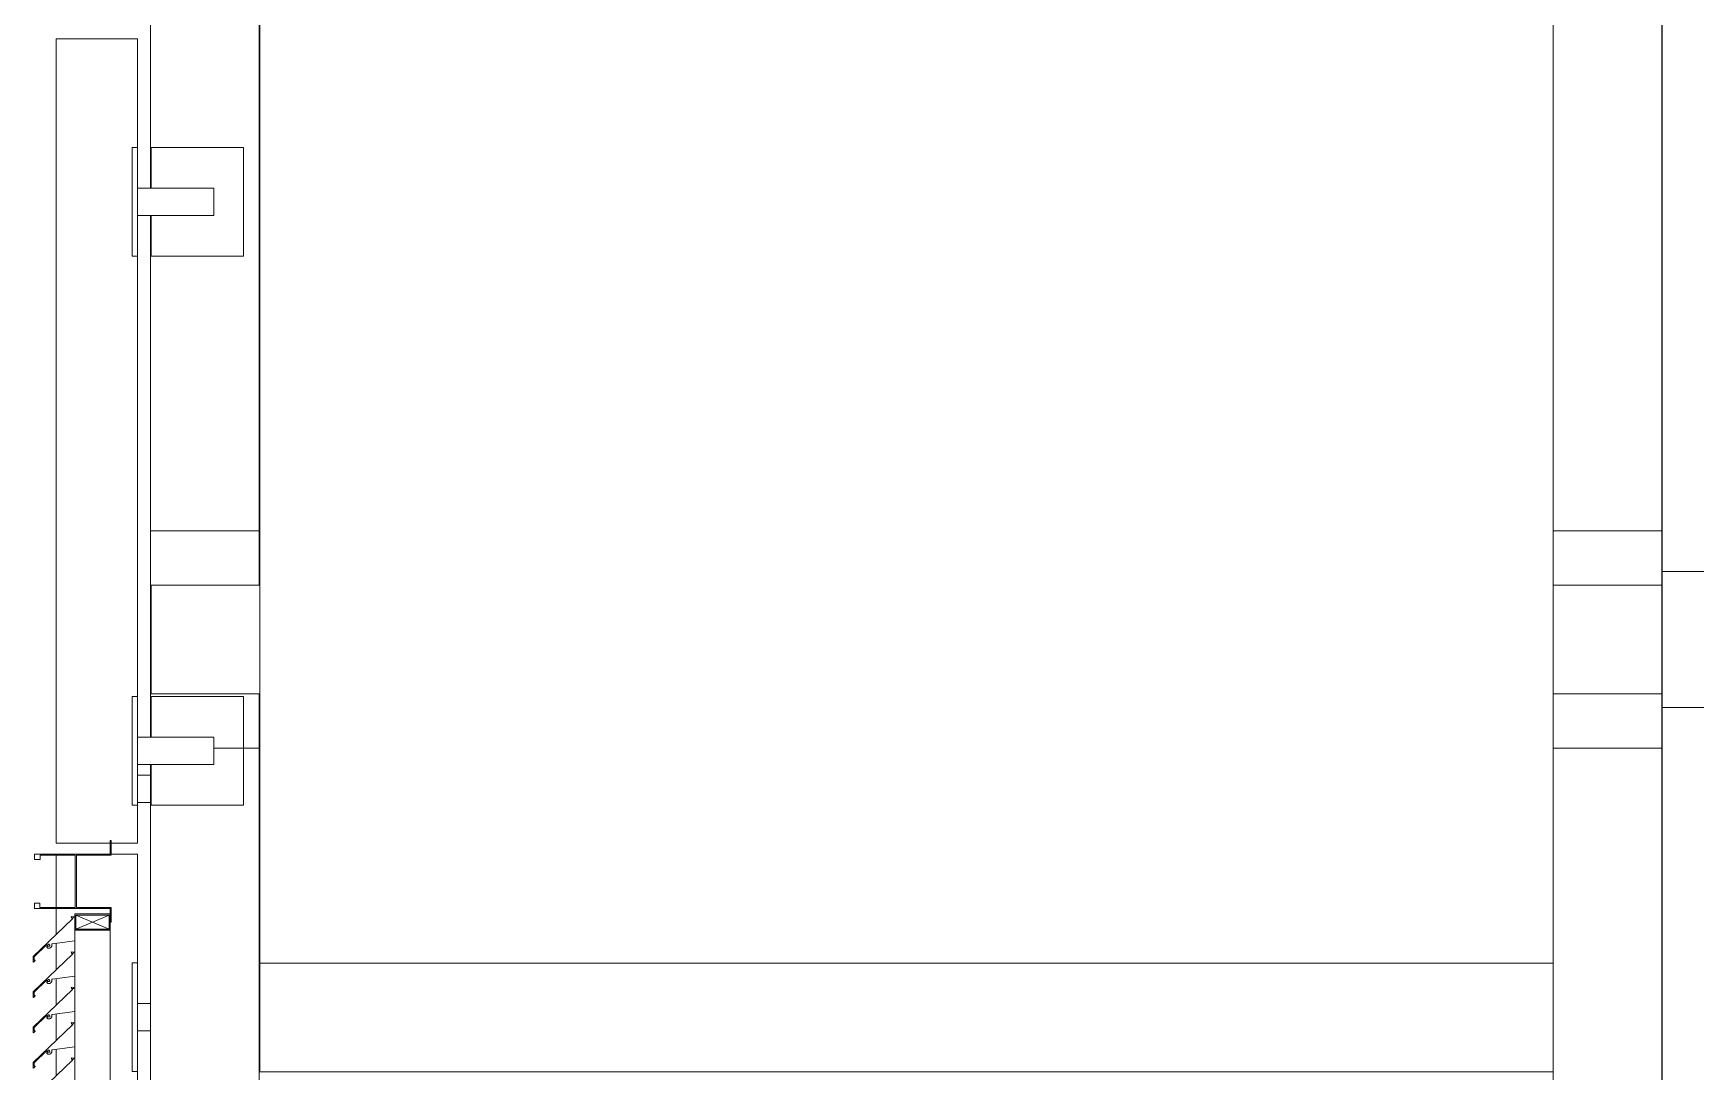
# Model space of a CAD drawing. Header units: millimetres. Extents: x -220592 to 404889, y -217665 to 38245.
# Drawn here: x -984.17 to -953.58, y -1140.84 to -1121.74 of the extents above; entities that cross this region are included whole.
import ezdxf

# ---------------------------------------------------------------- set-up
doc = ezdxf.new("R2010")
doc.units = ezdxf.units.MM
doc.linetypes.add('XKITLINE00', pattern=[0])
doc.layers.add('000 - 0_HIDE_OBJ_FRAMING_DEF_SUB_1', color=7, linetype='Continuous')
doc.layers.add('Part', color=7, linetype='Continuous', lineweight=0)

# ---------------------------------------------------------------- blocks, each defined once
blk = doc.blocks.new('*A13471')
at = {"layer": '000 - 0_HIDE_OBJ_FRAMING_DEF_SUB_1', "color": 7, "linetype": 'XKITLINE00', "lineweight": 0}
blk.add_line((-143.093124, 253.338401), (-143.092854, 357.438392), dxfattribs=at)
blk = doc.blocks.new('*A13515')
at = {"layer": '000 - 0_HIDE_OBJ_FRAMING_DEF_SUB_1', "color": 7, "linetype": 'XKITLINE00', "lineweight": 0}
for p, q in [((-168.893349, 277.188491), (-170.893349, 277.188491)), ((-170.893349, 277.188491), (-170.893349, 275.188491)), ((-168.893349, 275.188491), (-168.893349, 277.188491)), ((-170.893349, 275.188491), (-168.893349, 275.188491))]:
    blk.add_line(p, q, dxfattribs=at)
blk = doc.blocks.new('*A14625')
at = {"layer": '000 - 0_HIDE_OBJ_FRAMING_DEF_SUB_1', "color": 7, "linetype": 'XKITLINE00', "lineweight": 0}
blk.add_line((-168.893189, 270.238464), (-168.893189, 338.190862), dxfattribs=at)
blk = doc.blocks.new('*A14628')
at = {"layer": '000 - 0_HIDE_OBJ_FRAMING_DEF_SUB_1', "color": 7, "linetype": 'XKITLINE00', "lineweight": 0}
for p, q in [((-143.092849, 253.338401), (-143.092849, 342.188392)), ((-145.092849, 277.190805), (-145.092849, 307.690805)), ((-145.092849, 246.688505), (-145.092849, 275.190805))]:
    blk.add_line(p, q, dxfattribs=at)
blk = doc.blocks.new('*A14629')
at = {"layer": '000 - 0_HIDE_OBJ_FRAMING_DEF_SUB_1', "color": 7, "linetype": 'XKITLINE00', "lineweight": 0}
for p, q in [((-168.903349, 277.188491), (-168.903349, 307.688491)), ((-170.903349, 284.490764), (-170.903349, 290.190764)), ((-170.903349, 274.390764), (-170.903349, 283.990764)), ((-168.903349, 253.338409), (-168.903349, 275.188491)), ((-170.903349, 247.090805), (-170.903349, 273.890764))]:
    blk.add_line(p, q, dxfattribs=at)
blk = doc.blocks.new('*A14631')
at = {"layer": '000 - 0_HIDE_OBJ_FRAMING_DEF_SUB_1', "color": 7, "linetype": 'XKITLINE00', "lineweight": 0}
for p, q in [((-85.563349, 277.440805), (-143.092849, 277.440805)), ((-143.092849, 274.940805), (-143.092849, 277.440805)), ((-85.563349, 274.940805), (-143.092849, 274.940805))]:
    blk.add_line(p, q, dxfattribs=at)
blk = doc.blocks.new('*A14644')
at = {"layer": 'Part', "color": 7, "linetype": 'XKITLINE00', "lineweight": 0}
for p, q in [((-171.648652, 258.240749), (-171.648652, 270.840635)), ((-172.298652, 270.440631), (-172.298652, 270.644927)), ((-172.298652, 269.790631), (-172.298652, 269.994927)), ((-172.298652, 269.140631), (-172.298652, 269.344927)), ((-172.298652, 268.490631), (-172.298652, 268.694927)), ((-172.298652, 267.840631), (-172.298652, 268.044927)), ((-172.298652, 267.190631), (-172.298652, 267.394927)), ((-172.298652, 266.540631), (-172.298652, 266.744927)), ((-172.298652, 265.890631), (-172.298652, 266.094927)), ((-172.298652, 265.240631), (-172.298652, 265.444927)), ((-172.298652, 264.590631), (-172.298652, 264.794927)), ((-172.298652, 263.940631), (-172.298652, 264.144927)), ((-172.298652, 263.290631), (-172.298652, 263.494927)), ((-172.298652, 262.640631), (-172.298652, 262.844927)), ((-172.298652, 261.990631), (-172.298652, 262.194927)), ((-172.298652, 261.340631), (-172.298652, 261.544927)), ((-172.298652, 260.690631), (-172.298652, 260.894927)), ((-172.298652, 260.040631), (-172.298652, 260.244927)), ((-172.298652, 259.390631), (-172.298652, 259.594927)), ((-172.298652, 258.740631), (-172.298652, 258.944927)), ((-172.298652, 258.240749), (-172.298652, 258.294927))]:
    blk.add_line(p, q, dxfattribs=at)
blk = doc.blocks.new('*A14645')
at = {"layer": '000 - 0_HIDE_OBJ_FRAMING_DEF_SUB_1', "color": 7, "linetype": 'XKITLINE00', "lineweight": 0}
for p, q in [((-171.143364, 269.490764), (-170.903349, 269.490764)), ((-171.143364, 268.990764), (-171.143364, 269.490764)), ((-170.903349, 268.990764), (-171.143364, 268.990764))]:
    blk.add_line(p, q, dxfattribs=at)
blk = doc.blocks.new('*A14646')
at = {"layer": '000 - 0_HIDE_OBJ_FRAMING_DEF_SUB_1', "color": 7, "linetype": 'XKITLINE00', "lineweight": 0}
for p, q in [((-171.243364, 268.240764), (-171.243364, 270.240764)), ((-171.243364, 270.240764), (-171.143364, 270.240764)), ((-171.143364, 268.240764), (-171.143364, 270.240764)), ((-171.243364, 268.240764), (-171.143364, 268.240764))]:
    blk.add_line(p, q, dxfattribs=at)
blk = doc.blocks.new('*A14649')
at = {"layer": '000 - 0_HIDE_OBJ_FRAMING_DEF_SUB_1', "color": 7, "linetype": 'XKITLINE00', "lineweight": 0}
for p, q in [((-171.143364, 273.690764), (-170.903349, 273.690764)), ((-171.143364, 273.190764), (-170.903349, 273.190764))]:
    blk.add_line(p, q, dxfattribs=at)
blk = doc.blocks.new('*A14650')
at = {"layer": '000 - 0_HIDE_OBJ_FRAMING_DEF_SUB_1', "color": 7, "linetype": 'XKITLINE00', "lineweight": 0}
for p, q in [((-169.743364, 274.390764), (-171.143349, 274.390764)), ((-169.743364, 273.890764), (-169.743364, 274.390764)), ((-171.143349, 273.890764), (-169.743364, 273.890764))]:
    blk.add_line(p, q, dxfattribs=at)
blk = doc.blocks.new('*A14651')
at = {"layer": '000 - 0_HIDE_OBJ_FRAMING_DEF_SUB_1', "color": 7, "linetype": 'XKITLINE00', "lineweight": 0}
for p, q in [((-170.893341, 275.140764), (-169.193341, 275.140764)), ((-170.893341, 274.390764), (-170.893341, 275.140764)), ((-169.193341, 275.140764), (-169.193341, 273.140764)), ((-170.893341, 273.140764), (-170.893341, 273.890764)), ((-169.193341, 273.140764), (-170.893341, 273.140764))]:
    blk.add_line(p, q, dxfattribs=at)
blk = doc.blocks.new('*A14653')
at = {"layer": '000 - 0_HIDE_OBJ_FRAMING_DEF_SUB_1', "color": 7, "linetype": 'XKITLINE00', "lineweight": 0}
for p, q in [((-171.243364, 275.140764), (-171.243364, 273.140764)), ((-171.143364, 275.140764), (-171.243364, 275.140764)), ((-171.143364, 273.140764), (-171.143364, 275.140764)), ((-171.243364, 273.140764), (-171.143364, 273.140764))]:
    blk.add_line(p, q, dxfattribs=at)
blk = doc.blocks.new('*A14654')
at = {"layer": '000 - 0_HIDE_OBJ_FRAMING_DEF_SUB_1', "color": 7, "linetype": 'XKITLINE00', "lineweight": 0}
for p, q in [((-145.092849, 291.990796), (-168.892849, 291.990796)), ((-168.892849, 291.990796), (-168.892849, 270.238464)), ((-145.092849, 277.190805), (-145.092849, 291.990796)), ((-145.092849, 270.238464), (-145.092849, 275.190805)), ((-168.892849, 270.238464), (-145.092849, 270.238464))]:
    blk.add_line(p, q, dxfattribs=at)
blk = doc.blocks.new('*A14655')
at = {"layer": '000 - 0_HIDE_OBJ_FRAMING_DEF_SUB_1', "color": 7, "linetype": 'XKITLINE00', "lineweight": 0}
for p, q in [((-143.093349, 277.190805), (-145.093349, 277.190805)), ((-145.093349, 277.190805), (-145.093349, 275.190805)), ((-143.093349, 275.190805), (-143.093349, 277.190805)), ((-145.093349, 275.190805), (-143.093349, 275.190805))]:
    blk.add_line(p, q, dxfattribs=at)
blk = doc.blocks.new('*A14659')
at = {"layer": '000 - 0_HIDE_OBJ_FRAMING_DEF_SUB_1', "color": 7, "linetype": 'XKITLINE00', "lineweight": 0}
for p, q in [((-170.893341, 285.240764), (-169.193341, 285.240764)), ((-170.893341, 284.490764), (-170.893341, 285.240764)), ((-169.193341, 285.240764), (-169.193341, 283.240764)), ((-170.893341, 283.240764), (-170.893341, 283.990764)), ((-169.193341, 283.240764), (-170.893341, 283.240764))]:
    blk.add_line(p, q, dxfattribs=at)
blk = doc.blocks.new('*A14661')
at = {"layer": '000 - 0_HIDE_OBJ_FRAMING_DEF_SUB_1', "color": 7, "linetype": 'XKITLINE00', "lineweight": 0}
for p, q in [((-169.743364, 284.490764), (-171.143349, 284.490764)), ((-169.743364, 283.990764), (-169.743364, 284.490764)), ((-171.143349, 283.990764), (-169.743364, 283.990764))]:
    blk.add_line(p, q, dxfattribs=at)
blk = doc.blocks.new('*A14666')
at = {"layer": '000 - 0_HIDE_OBJ_FRAMING_DEF_SUB_1', "color": 7, "linetype": 'XKITLINE00', "lineweight": 0}
for p, q in [((-171.243364, 285.240764), (-171.243364, 283.240764)), ((-171.143364, 285.240764), (-171.243364, 285.240764)), ((-171.143364, 283.240764), (-171.143364, 285.240764)), ((-171.243364, 283.240764), (-171.143364, 283.240764))]:
    blk.add_line(p, q, dxfattribs=at)
blk = doc.blocks.new('*A14692')
at = {"layer": 'Part', "color": 7, "linetype": 'XKITLINE00', "lineweight": 0}
for p, q in [((-172.338255, 268.453289), (-173.063377, 267.757043)), ((-172.298462, 268.490623), (-172.366148, 268.493245)), ((-172.366148, 268.493245), (-172.350613, 268.459758)), ((-172.350613, 268.459758), (-172.34549, 268.46017)), ((-172.34549, 268.46017), (-172.345361, 268.472361)), ((-172.345361, 268.472361), (-172.320378, 268.475501)), ((-172.335358, 268.471832), (-172.338255, 268.453289)), ((-172.335358, 268.471832), (-172.318342, 268.468928)), ((-172.320378, 268.475501), (-172.318342, 268.468928)), ((-172.298455, 268.044953), (-172.298462, 268.490623)), ((-172.790857, 267.976626), (-172.78619, 267.981413)), ((-172.78619, 267.981413), (-172.780114, 267.984203)), ((-172.780114, 267.984203), (-172.773442, 267.984625)), ((-172.773442, 267.984625), (-172.77112, 267.977235)), ((-172.720912, 267.979659), (-172.720672, 267.985181)), ((-172.720672, 267.985181), (-172.717536, 267.989733)), ((-172.717536, 267.989733), (-172.712461, 267.991923)), ((-172.712461, 267.991923), (-172.298455, 268.044953)), ((-173.063377, 267.757043), (-173.062824, 267.657892)), ((-173.058143, 267.655423), (-173.029494, 267.684312)), ((-173.048341, 267.750676), (-172.817326, 267.972079)), ((-173.047999, 267.68933), (-173.048341, 267.750676)), ((-173.030579, 267.689233), (-173.047999, 267.68933)), ((-173.029494, 267.684312), (-173.030579, 267.689233)), ((-172.817326, 267.972079), (-172.812166, 267.973171)), ((-172.810019, 267.947261), (-172.812659, 267.941787)), ((-172.812659, 267.941787), (-172.812163, 267.934017)), ((-172.812166, 267.973171), (-172.808512, 267.968544)), ((-172.812163, 267.934017), (-172.810428, 267.928521)), ((-172.810428, 267.928521), (-172.807674, 267.923458)), ((-172.804875, 267.950498), (-172.810019, 267.947261)), ((-172.808512, 267.968544), (-172.804048, 267.96469)), ((-172.807674, 267.923458), (-172.804002, 267.919015)), ((-172.798797, 267.95051), (-172.804875, 267.950498)), ((-172.804048, 267.96469), (-172.798154, 267.964896)), ((-172.804002, 267.919015), (-172.799549, 267.915357)), ((-172.799549, 267.915357), (-172.794479, 267.912617)), ((-172.793641, 267.947292), (-172.798797, 267.95051)), ((-172.798154, 267.964896), (-172.793971, 267.969053)), ((-172.794479, 267.912617), (-172.788978, 267.910898)), ((-172.793971, 267.969053), (-172.790857, 267.976626)), ((-172.790699, 267.94182), (-172.793641, 267.947292)), ((-172.788669, 267.946801), (-172.790699, 267.94182)), ((-172.788978, 267.910898), (-172.78325, 267.910262)), ((-172.783858, 267.949208), (-172.788669, 267.946801)), ((-172.77794, 267.948303), (-172.783858, 267.949208)), ((-172.78325, 267.910262), (-172.776451, 267.910164)), ((-172.77144, 267.948647), (-172.77794, 267.948303)), ((-172.776451, 267.910164), (-172.766238, 267.910949)), ((-172.765472, 267.951245), (-172.77144, 267.948647)), ((-172.77112, 267.977235), (-172.763955, 267.976291)), ((-172.766238, 267.910949), (-172.756337, 267.913572)), ((-172.76079, 267.955767), (-172.765472, 267.951245)), ((-172.763955, 267.976291), (-172.765124, 267.969231)), ((-172.765124, 267.969231), (-172.757418, 267.968125)), ((-172.757988, 267.961641), (-172.76079, 267.955767)), ((-172.757418, 267.968125), (-172.757988, 267.961641)), ((-172.756337, 267.913572), (-172.747074, 267.917945)), ((-172.747074, 267.917945), (-172.738758, 267.923923)), ((-172.738758, 267.923923), (-172.731662, 267.93131)), ((-172.731662, 267.93131), (-172.726022, 267.93986)), ((-172.726022, 267.93986), (-172.722024, 267.94929)), ((-172.722024, 267.94929), (-172.719801, 267.959289)), ((-172.719426, 267.969525), (-172.720912, 267.979659)), ((-172.719801, 267.959289), (-172.719426, 267.969525)), ((-173.062824, 267.657892), (-173.058143, 267.655423))]:
    blk.add_line(p, q, dxfattribs=at)
blk = doc.blocks.new('*A14693')
at = {"layer": 'Part', "color": 7, "linetype": 'XKITLINE00', "lineweight": 0}
for p, q in [((-172.338255, 269.103289), (-173.063377, 268.407043)), ((-172.298462, 269.140623), (-172.366148, 269.143245)), ((-172.366148, 269.143245), (-172.350613, 269.109758)), ((-172.350613, 269.109758), (-172.34549, 269.11017)), ((-172.34549, 269.11017), (-172.345361, 269.122361)), ((-172.345361, 269.122361), (-172.320378, 269.125501)), ((-172.335358, 269.121832), (-172.338255, 269.103289)), ((-172.335358, 269.121832), (-172.318342, 269.118928)), ((-172.320378, 269.125501), (-172.318342, 269.118928)), ((-172.298455, 268.694953), (-172.298462, 269.140623)), ((-173.048341, 268.400676), (-172.817326, 268.622079)), ((-172.817326, 268.622079), (-172.812166, 268.623171)), ((-172.810019, 268.597261), (-172.812659, 268.591787)), ((-172.812166, 268.623171), (-172.808512, 268.618544)), ((-172.804875, 268.600498), (-172.810019, 268.597261)), ((-172.808512, 268.618544), (-172.804048, 268.61469)), ((-172.798797, 268.60051), (-172.804875, 268.600498)), ((-172.804048, 268.61469), (-172.798154, 268.614896)), ((-172.793641, 268.597292), (-172.798797, 268.60051)), ((-172.798154, 268.614896), (-172.793971, 268.619053)), ((-172.793971, 268.619053), (-172.790857, 268.626626)), ((-172.790699, 268.59182), (-172.793641, 268.597292)), ((-172.790857, 268.626626), (-172.78619, 268.631413)), ((-172.788669, 268.596801), (-172.790699, 268.59182)), ((-172.783858, 268.599208), (-172.788669, 268.596801)), ((-172.78619, 268.631413), (-172.780114, 268.634203)), ((-172.77794, 268.598303), (-172.783858, 268.599208)), ((-172.780114, 268.634203), (-172.773442, 268.634625)), ((-172.77144, 268.598647), (-172.77794, 268.598303)), ((-172.773442, 268.634625), (-172.77112, 268.627235)), ((-172.765472, 268.601245), (-172.77144, 268.598647)), ((-172.77112, 268.627235), (-172.763955, 268.626291)), ((-172.76079, 268.605767), (-172.765472, 268.601245)), ((-172.763955, 268.626291), (-172.765124, 268.619231)), ((-172.765124, 268.619231), (-172.757418, 268.618125)), ((-172.757988, 268.611641), (-172.76079, 268.605767)), ((-172.757418, 268.618125), (-172.757988, 268.611641)), ((-172.726022, 268.58986), (-172.722024, 268.59929)), ((-172.722024, 268.59929), (-172.719801, 268.609289)), ((-172.720912, 268.629659), (-172.720672, 268.635181)), ((-172.719426, 268.619525), (-172.720912, 268.629659)), ((-172.720672, 268.635181), (-172.717536, 268.639733)), ((-172.719801, 268.609289), (-172.719426, 268.619525)), ((-172.717536, 268.639733), (-172.712461, 268.641923)), ((-172.712461, 268.641923), (-172.298455, 268.694953)), ((-173.063377, 268.407043), (-173.062824, 268.307892)), ((-173.062824, 268.307892), (-173.058143, 268.305423)), ((-173.058143, 268.305423), (-173.029494, 268.334312)), ((-173.047999, 268.33933), (-173.048341, 268.400676)), ((-173.030579, 268.339233), (-173.047999, 268.33933)), ((-173.029494, 268.334312), (-173.030579, 268.339233)), ((-172.812659, 268.591787), (-172.812163, 268.584017)), ((-172.812163, 268.584017), (-172.810428, 268.578521)), ((-172.810428, 268.578521), (-172.807674, 268.573458)), ((-172.807674, 268.573458), (-172.804002, 268.569015)), ((-172.804002, 268.569015), (-172.799549, 268.565357)), ((-172.799549, 268.565357), (-172.794479, 268.562617)), ((-172.794479, 268.562617), (-172.788978, 268.560898)), ((-172.788978, 268.560898), (-172.78325, 268.560262)), ((-172.78325, 268.560262), (-172.776451, 268.560164)), ((-172.776451, 268.560164), (-172.766238, 268.560949)), ((-172.766238, 268.560949), (-172.756337, 268.563572)), ((-172.756337, 268.563572), (-172.747074, 268.567945)), ((-172.747074, 268.567945), (-172.738758, 268.573923)), ((-172.738758, 268.573923), (-172.731662, 268.58131)), ((-172.731662, 268.58131), (-172.726022, 268.58986))]:
    blk.add_line(p, q, dxfattribs=at)
blk = doc.blocks.new('*A14694')
at = {"layer": 'Part', "color": 7, "linetype": 'XKITLINE00', "lineweight": 0}
for p, q in [((-172.338255, 269.753289), (-173.063377, 269.057043)), ((-172.298462, 269.790623), (-172.366148, 269.793245)), ((-172.366148, 269.793245), (-172.350613, 269.759758)), ((-172.350613, 269.759758), (-172.34549, 269.76017)), ((-172.34549, 269.76017), (-172.345361, 269.772361)), ((-172.345361, 269.772361), (-172.320378, 269.775501)), ((-172.335358, 269.771832), (-172.338255, 269.753289)), ((-172.335358, 269.771832), (-172.318342, 269.768928)), ((-172.320378, 269.775501), (-172.318342, 269.768928)), ((-172.298455, 269.344953), (-172.298462, 269.790623)), ((-173.048341, 269.050676), (-172.817326, 269.272079)), ((-172.817326, 269.272079), (-172.812166, 269.273171)), ((-172.810019, 269.247261), (-172.812659, 269.241787)), ((-172.812659, 269.241787), (-172.812163, 269.234017)), ((-172.812166, 269.273171), (-172.808512, 269.268544)), ((-172.812163, 269.234017), (-172.810428, 269.228521)), ((-172.810428, 269.228521), (-172.807674, 269.223458)), ((-172.804875, 269.250498), (-172.810019, 269.247261)), ((-172.808512, 269.268544), (-172.804048, 269.26469)), ((-172.807674, 269.223458), (-172.804002, 269.219015)), ((-172.798797, 269.25051), (-172.804875, 269.250498)), ((-172.804048, 269.26469), (-172.798154, 269.264896)), ((-172.804002, 269.219015), (-172.799549, 269.215357)), ((-172.799549, 269.215357), (-172.794479, 269.212617)), ((-172.793641, 269.247292), (-172.798797, 269.25051)), ((-172.798154, 269.264896), (-172.793971, 269.269053)), ((-172.794479, 269.212617), (-172.788978, 269.210898)), ((-172.793971, 269.269053), (-172.790857, 269.276626)), ((-172.790699, 269.24182), (-172.793641, 269.247292)), ((-172.790857, 269.276626), (-172.78619, 269.281413)), ((-172.788669, 269.246801), (-172.790699, 269.24182)), ((-172.788978, 269.210898), (-172.78325, 269.210262)), ((-172.783858, 269.249208), (-172.788669, 269.246801)), ((-172.78619, 269.281413), (-172.780114, 269.284203)), ((-172.77794, 269.248303), (-172.783858, 269.249208)), ((-172.78325, 269.210262), (-172.776451, 269.210164)), ((-172.780114, 269.284203), (-172.773442, 269.284625)), ((-172.77144, 269.248647), (-172.77794, 269.248303)), ((-172.776451, 269.210164), (-172.766238, 269.210949)), ((-172.773442, 269.284625), (-172.77112, 269.277235)), ((-172.765472, 269.251245), (-172.77144, 269.248647)), ((-172.77112, 269.277235), (-172.763955, 269.276291)), ((-172.766238, 269.210949), (-172.756337, 269.213572)), ((-172.76079, 269.255767), (-172.765472, 269.251245)), ((-172.763955, 269.276291), (-172.765124, 269.269231)), ((-172.765124, 269.269231), (-172.757418, 269.268125)), ((-172.757988, 269.261641), (-172.76079, 269.255767)), ((-172.757418, 269.268125), (-172.757988, 269.261641)), ((-172.756337, 269.213572), (-172.747074, 269.217945)), ((-172.747074, 269.217945), (-172.738758, 269.223923)), ((-172.738758, 269.223923), (-172.731662, 269.23131)), ((-172.731662, 269.23131), (-172.726022, 269.23986)), ((-172.726022, 269.23986), (-172.722024, 269.24929)), ((-172.722024, 269.24929), (-172.719801, 269.259289)), ((-172.720912, 269.279659), (-172.720672, 269.285181)), ((-172.719426, 269.269525), (-172.720912, 269.279659)), ((-172.720672, 269.285181), (-172.717536, 269.289733)), ((-172.719801, 269.259289), (-172.719426, 269.269525)), ((-172.717536, 269.289733), (-172.712461, 269.291923)), ((-172.712461, 269.291923), (-172.298455, 269.344953)), ((-173.063377, 269.057043), (-173.062824, 268.957892)), ((-173.062824, 268.957892), (-173.058143, 268.955423)), ((-173.058143, 268.955423), (-173.029494, 268.984312)), ((-173.047999, 268.98933), (-173.048341, 269.050676)), ((-173.030579, 268.989233), (-173.047999, 268.98933)), ((-173.029494, 268.984312), (-173.030579, 268.989233))]:
    blk.add_line(p, q, dxfattribs=at)
blk = doc.blocks.new('*A14695')
at = {"layer": 'Part', "color": 7, "linetype": 'XKITLINE00', "lineweight": 0}
for p, q in [((-172.298462, 270.440623), (-172.366148, 270.443245)), ((-172.366148, 270.443245), (-172.350613, 270.409758)), ((-172.298455, 269.994953), (-172.298462, 270.440623)), ((-172.338255, 270.403289), (-173.063377, 269.707043)), ((-172.350613, 270.409758), (-172.34549, 270.41017)), ((-172.34549, 270.41017), (-172.345361, 270.422361)), ((-172.345361, 270.422361), (-172.320378, 270.425501)), ((-172.335358, 270.421832), (-172.338255, 270.403289)), ((-172.335358, 270.421832), (-172.318342, 270.418928)), ((-172.320378, 270.425501), (-172.318342, 270.418928)), ((-173.048341, 269.700676), (-172.817326, 269.922079)), ((-172.817326, 269.922079), (-172.812166, 269.923171)), ((-172.810019, 269.897261), (-172.812659, 269.891787)), ((-172.812659, 269.891787), (-172.812163, 269.884017)), ((-172.812166, 269.923171), (-172.808512, 269.918544)), ((-172.812163, 269.884017), (-172.810428, 269.878521)), ((-172.810428, 269.878521), (-172.807674, 269.873458)), ((-172.804875, 269.900498), (-172.810019, 269.897261)), ((-172.808512, 269.918544), (-172.804048, 269.91469)), ((-172.807674, 269.873458), (-172.804002, 269.869015)), ((-172.798797, 269.90051), (-172.804875, 269.900498)), ((-172.804048, 269.91469), (-172.798154, 269.914896)), ((-172.804002, 269.869015), (-172.799549, 269.865357)), ((-172.799549, 269.865357), (-172.794479, 269.862617)), ((-172.793641, 269.897292), (-172.798797, 269.90051)), ((-172.798154, 269.914896), (-172.793971, 269.919053)), ((-172.794479, 269.862617), (-172.788978, 269.860898)), ((-172.793971, 269.919053), (-172.790857, 269.926626)), ((-172.790699, 269.89182), (-172.793641, 269.897292)), ((-172.790857, 269.926626), (-172.78619, 269.931413)), ((-172.788669, 269.896801), (-172.790699, 269.89182)), ((-172.788978, 269.860898), (-172.78325, 269.860262)), ((-172.783858, 269.899208), (-172.788669, 269.896801)), ((-172.78619, 269.931413), (-172.780114, 269.934203)), ((-172.77794, 269.898303), (-172.783858, 269.899208)), ((-172.78325, 269.860262), (-172.776451, 269.860164)), ((-172.780114, 269.934203), (-172.773442, 269.934625)), ((-172.77144, 269.898647), (-172.77794, 269.898303)), ((-172.776451, 269.860164), (-172.766238, 269.860949)), ((-172.773442, 269.934625), (-172.77112, 269.927235)), ((-172.765472, 269.901245), (-172.77144, 269.898647)), ((-172.77112, 269.927235), (-172.763955, 269.926291)), ((-172.766238, 269.860949), (-172.756337, 269.863572)), ((-172.76079, 269.905767), (-172.765472, 269.901245)), ((-172.763955, 269.926291), (-172.765124, 269.919231)), ((-172.765124, 269.919231), (-172.757418, 269.918125)), ((-172.757988, 269.911641), (-172.76079, 269.905767)), ((-172.757418, 269.918125), (-172.757988, 269.911641)), ((-172.756337, 269.863572), (-172.747074, 269.867945)), ((-172.747074, 269.867945), (-172.738758, 269.873923)), ((-172.738758, 269.873923), (-172.731662, 269.88131)), ((-172.731662, 269.88131), (-172.726022, 269.88986)), ((-172.726022, 269.88986), (-172.722024, 269.89929)), ((-172.722024, 269.89929), (-172.719801, 269.909289)), ((-172.720912, 269.929659), (-172.720672, 269.935181)), ((-172.719426, 269.919525), (-172.720912, 269.929659)), ((-172.720672, 269.935181), (-172.717536, 269.939733)), ((-172.719801, 269.909289), (-172.719426, 269.919525)), ((-172.717536, 269.939733), (-172.712461, 269.941923)), ((-172.712461, 269.941923), (-172.298455, 269.994953)), ((-173.063377, 269.707043), (-173.062824, 269.607892)), ((-173.062824, 269.607892), (-173.058143, 269.605423)), ((-173.058143, 269.605423), (-173.029494, 269.634312)), ((-173.047999, 269.63933), (-173.048341, 269.700676)), ((-173.030579, 269.639233), (-173.047999, 269.63933)), ((-173.029494, 269.634312), (-173.030579, 269.639233))]:
    blk.add_line(p, q, dxfattribs=at)
blk = doc.blocks.new('*A14696')
at = {"layer": 'Part', "color": 7, "linetype": 'XKITLINE00', "lineweight": 0}
for p, q in [((-172.338255, 271.053289), (-173.063377, 270.357043)), ((-172.298462, 271.090623), (-172.366148, 271.093245)), ((-172.366148, 271.093245), (-172.350613, 271.059758)), ((-172.350613, 271.059758), (-172.34549, 271.06017)), ((-172.34549, 271.06017), (-172.345361, 271.072361)), ((-172.345361, 271.072361), (-172.320378, 271.075501)), ((-172.335358, 271.071832), (-172.338255, 271.053289)), ((-172.335358, 271.071832), (-172.318342, 271.068928)), ((-172.320378, 271.075501), (-172.318342, 271.068928)), ((-172.298455, 270.644953), (-172.298462, 271.090623)), ((-173.048341, 270.350676), (-172.817326, 270.572079)), ((-172.817326, 270.572079), (-172.812166, 270.573171)), ((-172.810019, 270.547261), (-172.812659, 270.541787)), ((-172.812659, 270.541787), (-172.812163, 270.534017)), ((-172.812166, 270.573171), (-172.808512, 270.568544)), ((-172.812163, 270.534017), (-172.810428, 270.528521)), ((-172.810428, 270.528521), (-172.807674, 270.523458)), ((-172.804875, 270.550498), (-172.810019, 270.547261)), ((-172.808512, 270.568544), (-172.804048, 270.56469)), ((-172.807674, 270.523458), (-172.804002, 270.519015)), ((-172.798797, 270.55051), (-172.804875, 270.550498)), ((-172.804048, 270.56469), (-172.798154, 270.564896)), ((-172.804002, 270.519015), (-172.799549, 270.515357)), ((-172.799549, 270.515357), (-172.794479, 270.512617)), ((-172.793641, 270.547292), (-172.798797, 270.55051)), ((-172.798154, 270.564896), (-172.793971, 270.569053)), ((-172.794479, 270.512617), (-172.788978, 270.510898)), ((-172.793971, 270.569053), (-172.790857, 270.576626)), ((-172.790699, 270.54182), (-172.793641, 270.547292)), ((-172.790857, 270.576626), (-172.78619, 270.581413)), ((-172.788669, 270.546801), (-172.790699, 270.54182)), ((-172.788978, 270.510898), (-172.78325, 270.510262)), ((-172.783858, 270.549208), (-172.788669, 270.546801)), ((-172.78619, 270.581413), (-172.780114, 270.584203)), ((-172.77794, 270.548303), (-172.783858, 270.549208)), ((-172.78325, 270.510262), (-172.776451, 270.510164)), ((-172.780114, 270.584203), (-172.773442, 270.584625)), ((-172.77144, 270.548647), (-172.77794, 270.548303)), ((-172.776451, 270.510164), (-172.766238, 270.510949)), ((-172.773442, 270.584625), (-172.77112, 270.577235)), ((-172.765472, 270.551245), (-172.77144, 270.548647)), ((-172.77112, 270.577235), (-172.763955, 270.576291)), ((-172.766238, 270.510949), (-172.756337, 270.513572)), ((-172.76079, 270.555767), (-172.765472, 270.551245)), ((-172.763955, 270.576291), (-172.765124, 270.569231)), ((-172.765124, 270.569231), (-172.757418, 270.568125)), ((-172.757988, 270.561641), (-172.76079, 270.555767)), ((-172.757418, 270.568125), (-172.757988, 270.561641)), ((-172.756337, 270.513572), (-172.747074, 270.517945)), ((-172.747074, 270.517945), (-172.738758, 270.523923)), ((-172.738758, 270.523923), (-172.731662, 270.53131)), ((-172.731662, 270.53131), (-172.726022, 270.53986)), ((-172.726022, 270.53986), (-172.722024, 270.54929)), ((-172.722024, 270.54929), (-172.719801, 270.559289)), ((-172.720912, 270.579659), (-172.720672, 270.585181)), ((-172.719426, 270.569525), (-172.720912, 270.579659)), ((-172.720672, 270.585181), (-172.717536, 270.589733)), ((-172.719801, 270.559289), (-172.719426, 270.569525)), ((-172.717536, 270.589733), (-172.712461, 270.591923)), ((-172.712461, 270.591923), (-172.298455, 270.644953)), ((-173.063377, 270.357043), (-173.062824, 270.257892)), ((-173.062824, 270.257892), (-173.058143, 270.255423)), ((-173.058143, 270.255423), (-173.029494, 270.284312)), ((-173.047999, 270.28933), (-173.048341, 270.350676)), ((-173.030579, 270.289233), (-173.047999, 270.28933)), ((-173.029494, 270.284312), (-173.030579, 270.289233))]:
    blk.add_line(p, q, dxfattribs=at)
blk = doc.blocks.new('*A14698')
at = {"layer": 'Part', "color": 7, "linetype": 'XKITLINE00', "lineweight": 0}
for p, q in [((-172.298652, 270.840635), (-172.298652, 271.140635)), ((-171.648652, 271.140635), (-172.298652, 271.140635)), ((-172.278652, 270.860635), (-171.668652, 271.120635)), ((-172.278652, 271.120635), (-171.668652, 270.860635)), ((-172.278652, 270.860635), (-172.278652, 271.120635)), ((-172.278652, 271.120635), (-171.668652, 271.120635)), ((-171.668652, 271.120635), (-171.668652, 270.860635)), ((-171.648652, 270.840635), (-171.648652, 271.140635)), ((-172.298652, 270.840635), (-171.648652, 270.840635)), ((-171.668652, 270.860635), (-172.278652, 270.860635))]:
    blk.add_line(p, q, dxfattribs=at)
blk = doc.blocks.new('*A14700')
at = {"layer": 'Part', "color": 7, "linetype": 'XKITLINE00', "lineweight": 0}
for p, q in [((-171.648937, 272.49053), (-171.648981, 272.24053)), ((-171.628937, 272.490527), (-171.648937, 272.49053)), ((-171.628982, 272.230527), (-171.628937, 272.490527)), ((-171.648981, 272.24053), (-173.03898, 272.240773)), ((-173.03898, 272.240773), (-173.038236, 272.146946)), ((-173.038236, 272.146946), (-173.034553, 272.142457)), ((-173.034553, 272.142457), (-173.028998, 272.140771)), ((-173.028998, 272.140771), (-172.945171, 272.141518)), ((-172.945171, 272.141518), (-172.940682, 272.1452)), ((-172.940682, 272.1452), (-172.938996, 272.150755)), ((-172.938996, 272.150755), (-172.938984, 272.220755)), ((-172.938984, 272.220755), (-172.295157, 272.219882)), ((-172.295157, 272.219882), (-172.29067, 272.216198)), ((-172.29067, 272.216198), (-172.288986, 272.210642)), ((-172.288986, 272.210642), (-172.289912, 271.266815)), ((-172.26915, 271.270638), (-172.268986, 272.210638)), ((-172.268986, 272.210638), (-172.268224, 272.214465)), ((-172.268224, 272.214465), (-172.26454, 272.218952)), ((-172.26454, 272.218952), (-172.258984, 272.220637)), ((-172.258984, 272.220637), (-171.635157, 272.221289)), ((-171.635157, 272.221289), (-171.630669, 272.224971)), ((-171.630669, 272.224971), (-171.628982, 272.230527)), ((-173.039139, 271.330773), (-173.039155, 271.240773)), ((-173.039155, 271.240773), (-171.649155, 271.24053)), ((-173.037453, 271.336328), (-173.039139, 271.330773)), ((-173.032965, 271.34001), (-173.037453, 271.336328)), ((-172.949138, 271.340757), (-173.032965, 271.34001)), ((-172.943582, 271.339071), (-172.949138, 271.340757)), ((-172.9399, 271.334582), (-172.943582, 271.339071)), ((-172.939152, 271.260755), (-172.9399, 271.334582)), ((-172.299152, 271.260644), (-172.939152, 271.260755)), ((-172.293596, 271.262328), (-172.299152, 271.260644)), ((-172.289912, 271.266815), (-172.293596, 271.262328)), ((-172.267465, 271.265082), (-172.26915, 271.270638)), ((-172.262978, 271.261399), (-172.267465, 271.265082)), ((-171.639152, 271.260528), (-172.262978, 271.261399)), ((-171.649155, 271.24053), (-171.649199, 270.99053)), ((-171.633596, 271.258842), (-171.639152, 271.260528)), ((-171.629914, 271.254354), (-171.633596, 271.258842)), ((-171.629199, 270.990527), (-171.629914, 271.254354)), ((-171.649199, 270.99053), (-171.629199, 270.990527))]:
    blk.add_line(p, q, dxfattribs=at)
blk = doc.blocks.new('*A14704')
at = {"layer": '000 - 0_HIDE_OBJ_FRAMING_DEF_SUB_1', "color": 7, "linetype": 'XKITLINE00', "lineweight": 0}
for p, q in [((-168.893364, 270.238464), (-168.893364, 268.238464)), ((-168.893364, 270.238464), (-145.092849, 270.238464)), ((-145.092849, 270.238464), (-145.092849, 268.238464)), ((-168.893364, 268.238464), (-145.092849, 268.238464))]:
    blk.add_line(p, q, dxfattribs=at)
blk = doc.blocks.new('*A14847')
at = {"layer": '000 - 0_HIDE_OBJ_FRAMING_DEF_SUB_1', "color": 7, "linetype": 'XKITLINE00', "lineweight": 0}
for p, q in [((-172.643349, 272.440764), (-172.643349, 287.240764)), ((-172.643349, 287.240764), (-171.143349, 287.240764)), ((-171.143349, 285.240764), (-171.143349, 287.240764)), ((-171.143349, 275.140764), (-171.143349, 283.240764)), ((-171.143349, 272.440764), (-171.143349, 273.140764)), ((-172.643349, 272.440764), (-171.143349, 272.440764))]:
    blk.add_line(p, q, dxfattribs=at)
blk = doc.blocks.new('*A14848')
at = {"layer": '000 - 0_HIDE_OBJ_FRAMING_DEF_SUB_1', "color": 7, "linetype": 'XKITLINE00', "lineweight": 0}
for p, q in [((-170.903249, 274.390764), (-170.903249, 278.190805)), ((-168.903249, 278.190805), (-170.903249, 278.190805)), ((-168.903249, 277.188491), (-168.903249, 278.190805)), ((-168.903249, 274.190805), (-168.903249, 275.188491)), ((-169.743364, 274.190805), (-168.903249, 274.190805))]:
    blk.add_line(p, q, dxfattribs=at)
blk = doc.blocks.new('*A14849')
at = {"layer": 'Part', "color": 7, "linetype": 'XKITLINE00', "lineweight": 0}
for p, q in [((-172.643349, 272.240764), (-171.64898, 272.240764)), ((-172.643349, 271.260704), (-172.643349, 272.220354)), ((-171.62898, 272.240764), (-171.143349, 272.240764)), ((-171.143349, 257.440764), (-171.143349, 272.240764)), ((-172.643349, 270.760344), (-172.643349, 271.240704)), ((-172.643349, 270.110344), (-172.643349, 270.600776)), ((-172.643349, 269.460344), (-172.643349, 269.950776)), ((-172.643349, 268.810344), (-172.643349, 269.300776)), ((-172.643349, 268.160344), (-172.643349, 268.650776)), ((-172.643349, 267.510344), (-172.643349, 268.000776)), ((-172.643349, 266.860344), (-172.643349, 267.350776)), ((-172.643349, 266.210344), (-172.643349, 266.700776)), ((-172.643349, 265.560344), (-172.643349, 266.050776)), ((-172.643349, 264.910344), (-172.643349, 265.400776)), ((-172.643349, 264.260344), (-172.643349, 264.750776)), ((-172.643349, 263.610344), (-172.643349, 264.100776)), ((-172.643349, 262.960344), (-172.643349, 263.450776)), ((-172.643349, 262.310344), (-172.643349, 262.800776)), ((-172.643349, 261.660344), (-172.643349, 262.150776)), ((-172.643349, 261.010344), (-172.643349, 261.500776)), ((-172.643349, 260.360344), (-172.643349, 260.850776)), ((-172.643349, 259.710344), (-172.643349, 260.200776)), ((-172.643349, 259.060344), (-172.643349, 259.550776)), ((-172.643349, 258.410344), (-172.643349, 258.900776)), ((-172.643349, 257.840704), (-172.643349, 258.250776)), ((-172.643349, 257.440764), (-172.643349, 257.820354)), ((-172.643349, 257.440764), (-172.289349, 257.440764)), ((-172.26905, 257.440764), (-171.143349, 257.440764))]:
    blk.add_line(p, q, dxfattribs=at)
blk = doc.blocks.new('*A14859')
at = {"layer": '000 - 0_HIDE_OBJ_FRAMING_DEF_SUB_1', "color": 7, "linetype": 'XKITLINE00', "lineweight": 0}
for p, q in [((-145.092849, 277.190805), (-145.092849, 278.190805)), ((-143.092849, 278.190805), (-145.092849, 278.190805)), ((-143.092849, 274.190805), (-143.092849, 278.190805)), ((-145.092849, 274.190805), (-145.092849, 275.190805)), ((-145.092849, 274.190805), (-143.092849, 274.190805))]:
    blk.add_line(p, q, dxfattribs=at)

msp = doc.modelspace()

# ---------------------------------------------------------------- block references
at = {"color": 7, "lineweight": 0}
for name in ['*A14625', '*A13471', '*A14628', '*A14629', '*A14654', '*A14847', '*A14666', '*A14659', '*A14661', '*A14848', '*A14859', '*A14631', '*A13515', '*A14655', '*A14653', '*A14651', '*A14650', '*A14649', '*A14700', '*A14849', '*A14696', '*A14698', '*A14644', '*A14695', '*A14646', '*A14704', '*A14694', '*A14645', '*A14693', '*A14692']:
    msp.add_blockref(name, (-811.109, -1409.08), dxfattribs=at)

doc.saveas('drawing.dxf')
